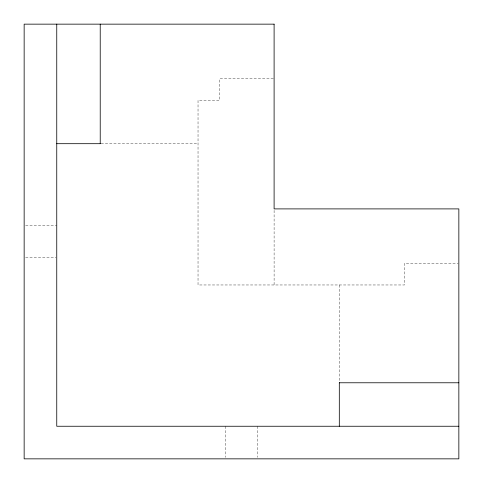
<?xml version="1.0" encoding="UTF-8"?>
<svg xmlns="http://www.w3.org/2000/svg" width="483" height="483" viewBox="0 0 483 483"><rect width="100%" height="100%" fill="white"/><g stroke="black" fill="none" stroke-linecap="round" stroke-linejoin="round"><path stroke-width="0.36" stroke-dasharray="2.42 1.81" d="M273.348 78.487L219.765 78.487L219.765 100.222L198.03 100.222L198.03 284.97L404.512 284.97L404.512 263.235L458.095 263.235M101.092 143.692L198.03 143.692M25.629 225.229L56.752 225.229M25.629 257.771L56.01 257.771M339.308 284.97L339.308 382.023M274.103 210.407L274.103 284.97M257.801 426.248L257.801 457.371M225.199 426.248L225.199 457.371"/><path stroke-width="0.72" d="M56.752 143.692L100.337 143.692M339.308 382.778L458.85 382.778M458.85 426.248L56.752 426.248L56.752 24.15M339.308 382.663L339.308 426.248M100.222 24.15L100.222 143.692M274.103 24.15L24.15 24.15L24.15 458.85L458.85 458.85L458.85 208.898L274.103 208.898L274.103 24.15"/></g></svg>
